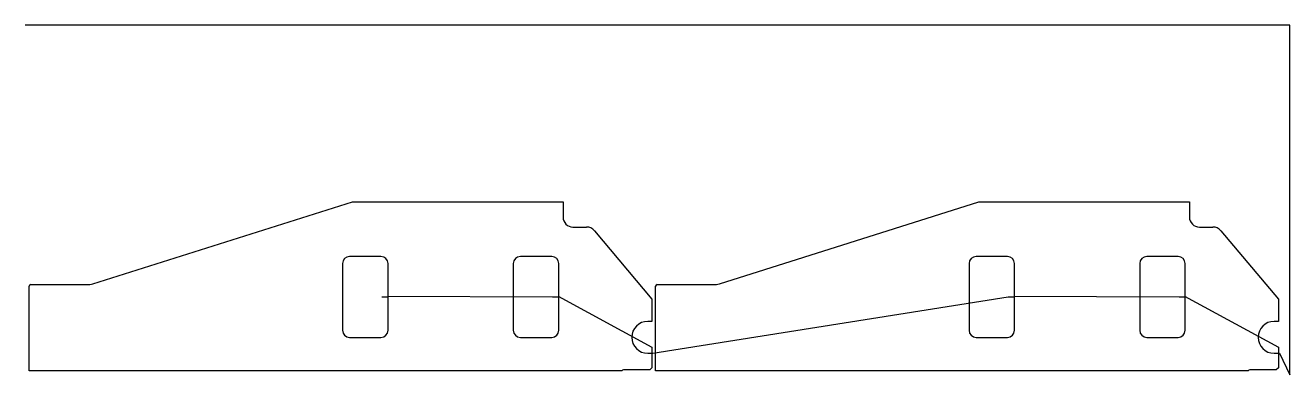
# Model space of a CAD drawing. Header units: metres. Extents: x 0 to 6258, y 0 to 1730.
import ezdxf

# ---------------------------------------------------------------- set-up
doc = ezdxf.new("R2010")
doc.units = ezdxf.units.M

msp = doc.modelspace()

# ---------------------------------------------------------------- linework, layer by layer
at = {"layer": 'TOOL_0'}
for p, q in [((1, 1729.529), (0, 1729.529)), ((6258.306, 1729.529), (1, 1729.529)), ((6258.306, 1), (6258.306, 1729.529)), ((334.864, 450.574), (1618.921, 855.001)), ((1618.921, 855.001), (2661.5, 855.001)), ((2661.5, 855.001), (2661.5, 780.001)), ((3435.442, 450.574), (4719.499, 855.001)), ((4719.499, 855.001), (5762.078, 855.001)), ((5762.078, 855.001), (5762.078, 780.001)), ((2710.5, 731.001), (2777.626, 731.001)), ((2816.694, 712.783), (3101.5, 373.365)), ((5811.078, 731.001), (5878.204, 731.001)), ((5917.272, 712.783), (6202.078, 373.365)), ((1760.5, 585.001), (1605.5, 585.001)), ((2605.5, 585.001), (2450.5, 585.001)), ((4861.078, 585.001), (4706.078, 585.001)), ((5706.078, 585.001), (5551.078, 585.001)), ((1570.5, 550.001), (1570.5, 220.001)), ((1795.5, 385.001), (1795.5, 550.001)), ((2415.5, 550.001), (2415.5, 220.001)), ((2640.5, 385.001), (2640.5, 550.001)), ((4671.078, 550.001), (4671.078, 220.001)), ((4896.078, 385.001), (4896.078, 550.001)), ((5516.078, 550.001), (5516.078, 220.001)), ((5741.078, 385.001), (5741.078, 550.001)), ((27, 446.001), (305.124, 446.001)), ((3127.578, 446.001), (3405.702, 446.001)), ((19, 19.001), (19, 438.001)), ((1764.493, 385.001), (1795.5, 385.001)), ((1795.5, 385.001), (1792.204, 388.812)), ((1792.204, 388.812), (2609.781, 385.001)), ((1795.5, 220.001), (1795.5, 385.001)), ((2609.781, 385.001), (2640.5, 385.001)), ((2640.5, 385.001), (2636.839, 388.427)), ((2636.839, 388.427), (3101.5, 136.881)), ((2640.5, 220.001), (2640.5, 385.001)), ((3106.58, 106.001), (4865.071, 385.001)), ((3119.578, 19.001), (3119.578, 438.001)), ((4865.071, 385.001), (4896.078, 385.001)), ((4896.078, 385.001), (4892.782, 388.812)), ((4892.782, 388.812), (5710.359, 385.001)), ((4896.078, 220.001), (4896.078, 385.001)), ((5710.359, 385.001), (5741.078, 385.001)), ((5741.078, 385.001), (5737.417, 388.427)), ((5737.417, 388.427), (6202.078, 136.881)), ((5741.078, 220.001), (5741.078, 385.001)), ((3101.5, 373.365), (3101.5, 264.001)), ((6202.078, 373.365), (6202.078, 264.001)), ((3101.5, 264.001), (3080.5, 264.001)), ((6202.078, 264.001), (6181.078, 264.001)), ((1605.5, 185.001), (1760.5, 185.001)), ((2450.5, 185.001), (2605.5, 185.001)), ((3101.5, 136.881), (3101.5, 106.001)), ((4706.078, 185.001), (4861.078, 185.001)), ((5551.078, 185.001), (5706.078, 185.001)), ((6202.078, 136.881), (6202.078, 106.001)), ((3080.5, 106.001), (3101.5, 106.001)), ((3101.5, 106.001), (3101.5, 34.587)), ((3101.5, 106.001), (3106.58, 106.001)), ((6181.078, 106.001), (6202.078, 106.001)), ((6202.078, 106.001), (6202.078, 34.587)), ((6202.078, 106.001), (6207.158, 106.001)), ((6207.158, 106.001), (6258.306, 0)), ((2952.438, 19.001), (19, 19.001)), ((3090.914, 24.001), (2960.5, 24.001)), ((3101.5, 34.587), (3090.914, 24.001)), ((6053.016, 19.001), (3119.578, 19.001)), ((6191.492, 24.001), (6061.078, 24.001)), ((6202.078, 34.587), (6191.492, 24.001)), ((6258.306, 0), (6258.306, 1)), ((6258.306, 1), (6258.306, 0)), ((6258.306, 0), (6258.306, 1)), ((6258.306, 0), (6258.306, 0))]:
    msp.add_line(p, q, dxfattribs=at)
for centre, radius, start, end in [((2710.5, 780.001), 49, 180, 270), ((5811.078, 780.001), 49, 180, 270), ((2777.626, 680.001), 51, 40.0000479, 90), ((5878.204, 680.001), 51, 40.0000479, 90), ((1605.5, 550.001), 35, 90, 180), ((1760.5, 550.001), 35, 0, 90), ((2450.5, 550.001), 35, 90, 180), ((2605.5, 550.001), 35, 0, 90), ((4706.078, 550.001), 35, 90, 180), ((4861.078, 550.001), 35, 0, 90), ((5551.078, 550.001), 35, 90, 180), ((5706.078, 550.001), 35, 0, 90), ((27, 438.001), 8, 90, 180), ((305.125, 544.998), 98.997, 269.9994212, 287.4819101), ((3127.578, 438.001), 8, 90, 180), ((3405.703, 544.998), 98.997, 269.9994212, 287.4819101), ((3080.5, 185.001), 79, 90, 270), ((6181.078, 185.001), 79, 90, 270), ((1605.5, 220.001), 35, 180, 270), ((1760.5, 220.001), 35, 270, 0), ((2450.5, 220.001), 35, 180, 270), ((2605.5, 220.001), 35, 270, 0), ((4706.078, 220.001), 35, 180, 270), ((4861.078, 220.001), 35, 270, 0), ((5551.078, 220.001), 35, 180, 270), ((5706.078, 220.001), 35, 270, 0), ((2960.5, 15.001), 9, 90, 153.6114707), ((6061.078, 15.001), 9, 90, 153.6114707)]:
    msp.add_arc(centre, radius, start, end, dxfattribs=at)

doc.saveas('drawing.dxf')
